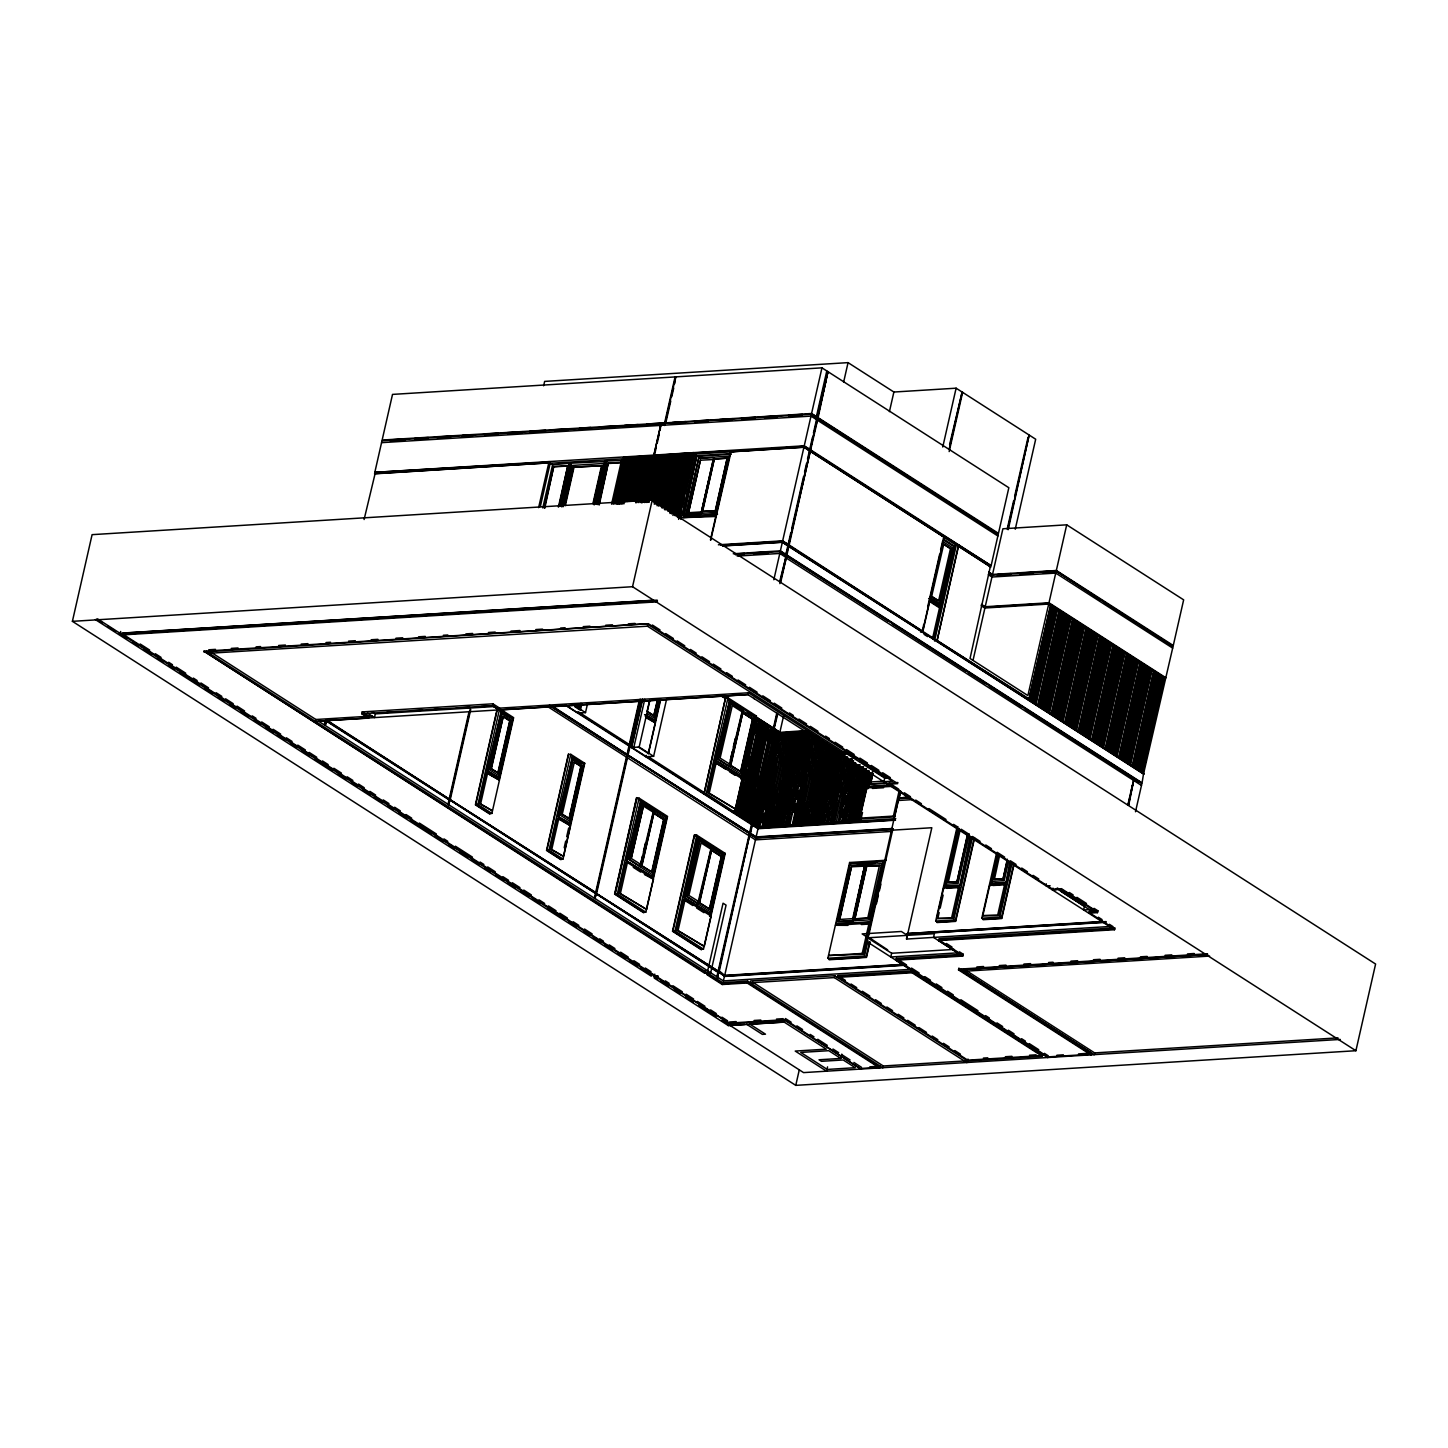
<?xml version="1.0" encoding="UTF-8"?>
<svg xmlns="http://www.w3.org/2000/svg" width="1448" height="1448" viewBox="0 0 1448 1448"><rect width="100%" height="100%" fill="white"/><g stroke="black" fill="none" stroke-linecap="round" stroke-linejoin="round"><path stroke-width="1.5" d="M903.299 965.056L724.543 976.115L783.748 715.221M788.346 546.186L782.336 542.113L722.769 545.806M779.875 732.398L773.865 728.326L779.875 732.398L804.382 730.679M803.93 447.088L809.939 451.143L803.93 447.088L730.788 451.794M1164.029 678.515L1165.133 678.786L1048.66 604.069L984.875 608.015M1048.66 604.069L1050.578 605.517L1028.985 699.402L1050.578 605.517M72.4 621.337L92.093 534.656L652.234 500.031L1375.6 964.042L1355.907 1050.723L795.766 1085.367L72.4 621.337L632.541 586.712L1355.907 1050.723M120.673 631.491L120.238 633.337L657.211 600.142M206.123 651.292L704.579 971.029L704.162 972.893L203.951 651.184L648.342 623.708L897.688 783.639L888.963 784.183L889.217 783.078L897.941 782.535M647.473 626.188L647.889 624.323L846.609 751.784L846.175 753.648L647.473 626.188L209.308 653.265L209.743 651.419L315.899 719.511L315.465 721.375L368.516 718.099L368.95 716.235L362.199 711.909L361.765 713.755L368.516 718.099M364.1 519.524L375.104 473.605L549.082 462.835L549.082 461.568L538.62 507.633M549.245 462.093L374.815 472.356L381.982 440.789L665.03 423.631M325.348 720.471C323.121 725.864 326.144 726.625 326.452 720.742L449.658 799.785L448.518 804.581L450.147 800.092L596.015 893.669L594.875 898.466L596.504 893.977L717.882 972.278C718.226 989.129 715.33 961.744 724.398 976.459L906.611 965.183M325.963 720.434L325.438 725.195M371.937 711.71L375.303 713.882L374.471 717.593L367.72 713.267M325.818 720.778L449.043 799.821L448.029 804.274L449.133 804.545M326.614 720L449.206 799.079L469.116 711.421M449.695 799.386L596.196 892.927L449.695 799.386L470.238 709.194M543.652 385.783L544.647 381.403L848.057 362.634L893.887 392.028L956.114 388.191L962.142 392.046L949.182 449.079M450.31 799.35L470.727 709.502M492.899 703.819L499.651 708.144L748.453 692.778L748.019 694.624L499.216 710.009L492.465 705.683L492.899 703.819L362.199 711.909M540.357 506.456L550.186 463.269L621.88 458.835L611.581 504.194M497.316 708.307L475.396 804.817L489.858 814.102M542.783 507.958L552.593 464.808L550.186 463.269M491.886 813.432L477.912 804.455L499.651 708.706L513.642 717.665L491.886 813.432L489.696 813.559L475.722 804.599L497.479 708.832M544.321 507.995L553.733 466.564L567.797 465.695L559.326 505.225M544.756 508.284L553.733 466.564M499.216 710.009L499.651 708.144M479.523 803.387L492.302 810.717L479.523 803.387L486.492 772.761L499.252 780.092L486.492 772.761M499.415 778.264L486.908 770.897L501.37 711.276L487.849 770.843L499.415 778.264L512.936 718.697L500.972 711.077M480.736 803.296L487.704 772.671M491.107 768.671L503.216 716.525L509.968 720.851L498.112 772.979L491.107 768.671L498.112 772.979M491.379 768.653L503.216 716.525M497.841 772.997L509.696 720.851L502.945 716.543M558.385 507.126L567.797 465.695M559.236 506.42L569.046 463.288L605.554 461.532L598.169 494.058M561.933 498.257L563.887 489.623M564.865 485.315L566.82 476.682M498.474 778.318L499.469 773.902M501.985 762.879L506.492 743.023M507.488 738.607L509.497 729.774M560.792 506.329L570.602 463.179M561.516 506.8L571.327 463.65M562.982 506.836L572.394 465.423L603.581 463.487L594.169 504.918M564.865 505.316L573.535 467.179L602.042 465.731L573.535 467.179M565.317 505.605L573.969 467.469M592.938 503.578L601.608 465.441M593.372 503.868L601.572 467.849M595.038 504.212L604.83 461.079L622.133 460.518M596.196 502.728L597.173 498.402M596.594 504.121L606.386 460.971M597.318 504.574L607.11 461.441M598.839 504.628L608.25 463.197L622.314 462.328M599.273 504.899L608.25 463.197M613.065 504.121L623.78 456.953L623.436 458.437L625.337 458.473L667.184 455.541L656.722 503.995M614.151 504.067L624.522 458.364M615.4 502.239L625.337 458.473M615.708 503.958L626.894 458.364M616.631 503.904L627.02 458.22M617.391 504.266L627.817 458.31M618.187 503.814L628.903 457.912L618.948 504.176M619.871 504.121L630.314 458.165M620.685 503.651L631.871 458.057M621.427 504.013L631.998 457.912M622.369 503.958L632.812 458.002M623.165 503.506L634.369 457.912M623.925 503.868L634.477 457.749M625.355 501.623L635.292 457.858M568.449 753.937L546.529 850.447L560.991 859.732M546.855 850.229L568.611 754.462L570.784 754.336L584.757 763.295L563 859.044L560.829 859.189L546.855 850.229L549.027 850.085L563 859.044M587.508 703.837L585.499 712.615L577.734 713.104L578.06 711.62L631.708 746.028M626.151 501.171L636.36 457.441L626.912 501.515M581.155 703.475L579.634 707.656L580.576 703.511M581.915 703.728L580.413 710.28L574.711 706.624M627.835 501.461L637.79 457.695M549.027 850.085L570.784 754.336M628.649 501.008L639.346 457.604M629.391 501.37L639.473 457.441M550.656 848.999L557.625 818.373L558.837 818.301L570.385 825.722L563.435 856.347L550.656 848.999L563.435 856.347M558.041 816.527L572.503 756.906L584.069 764.327L570.548 823.876L558.041 816.527L570.548 823.876M630.332 501.316L640.269 457.55M551.869 848.926L558.837 818.301M558.982 816.473L572.503 756.906M631.129 500.863L641.826 457.441M631.889 501.207L641.953 457.297M632.812 501.153L642.767 457.387M562.24 814.301L574.349 762.155L581.082 766.463L569.245 818.609L562.24 814.301L569.245 818.609M633.627 500.7L643.835 456.989L634.369 501.062M635.31 501.008L645.247 457.242M635.618 502.728L646.804 457.134M636.559 502.673L646.93 456.989M637.79 500.845L647.745 457.079M638.115 502.583L649.301 456.989M639.039 502.51L649.428 456.826M640.288 500.7L650.224 456.935M568.974 818.627L580.811 766.481M640.595 502.42L651.31 456.518L641.337 502.782M641.536 502.366L651.908 456.681M642.279 502.728L652.722 456.772M564.213 847.677L565.697 841.107M566.693 836.727L568.684 827.985M569.607 823.948L574.621 801.884M580.123 777.612L584.069 764.327M653.555 456.554L660.559 425.748M643.093 502.275L660.704 425.386L660.179 430.11M731.113 451.595L804.092 446.346L810.283 449.658L804.255 445.803L653.953 455.088L653.464 456.591M644.324 500.447L656.179 447.704M657.175 443.305L659.184 434.509M644.016 502.203L653.79 456.373L694.117 454.219L685.157 493.605M644.776 502.583L655.202 456.627M645.573 502.112L656.288 456.211L646.333 502.474M646.514 502.058L656.885 456.373M664.541 423.323L664.741 425.151M664.704 422.581L675.076 376.933L392.517 394.399L382.145 440.047L665.193 422.888L675.709 376.878L821.957 367.846L827.985 371.702L817.613 417.368L811.459 413.857M647.256 502.42L657.7 456.464M664.596 425.495L665.157 423.287L811.423 414.237L817.45 418.11L810.283 449.658M670.75 401.114L665.809 422.852L811.586 413.495L817.613 417.368M671.745 396.77L673.718 388.064M674.714 383.72L675.709 376.878M648.071 501.967L658.768 456.066L648.813 502.329M648.994 501.895L659.383 456.211M650.243 500.085L660.197 456.319M651.057 499.632L661.265 455.903L651.98 499.578M651.799 499.976L661.754 456.211M632.541 586.712L652.234 500.031M652.74 499.922L662.677 456.156M653.048 501.66L664.234 456.066M653.79 502.022L664.361 455.903M654.225 504.157L665.175 456.011M655.039 503.669L666.732 455.903M655.781 504.049L666.858 455.758M657.03 505.696L668.723 455.45L657.971 505.642M658.713 506.022L670.153 455.704L694.117 454.219M659.528 505.551L671.709 455.595M660.27 505.931L671.836 455.45M661.193 505.877L672.632 455.541M661.519 507.56L674.189 455.45M662.261 507.958L674.316 455.287M663.202 507.904L675.13 455.396M664.017 507.415L676.198 454.98L664.451 509.533M665.193 509.949L677.61 455.233M666.008 509.424L679.166 455.143M666.75 509.841L679.293 454.98M667.673 509.786L680.108 455.088M667.999 511.452L681.664 454.98M668.94 511.397L681.791 454.835M669.664 511.832L682.587 454.925M669.99 513.479L683.673 454.527L670.931 513.425M671.655 513.859L685.085 454.781M672.487 513.316L686.642 454.672M648.342 623.708L203.788 651.926M672.922 515.434L686.768 454.527M674.153 513.714L687.583 454.618M674.478 515.343L689.121 454.527M675.202 515.796L689.248 454.364M676.144 515.741L690.062 454.455M676.976 515.18L691.13 454.057L677.411 517.298M677.7 515.651L691.619 454.364M678.135 517.769L692.56 454.31M678.623 519.38L693.773 452.627L654.098 455.613M679.184 518.275L694.008 452.989L730.715 450.726L732.398 451.794M679.691 517.678L681.175 511.108M682.171 506.728L684.162 497.985M595.399 893.706L594.386 898.158L595.49 898.43M595.562 892.964L626.857 755.241L549.19 705.411M551.869 705.846L627.02 754.499L639.183 700.977M680.868 519.361L695.71 454.075L694.008 452.989M596.051 893.271L718.679 971.499L596.051 893.271L627.473 755.204L549.806 705.375M627.509 754.806L750.136 833.034L627.509 754.806L640.161 699.113M749.521 833.071L751.458 824.546L629.446 746.281L629.789 744.797M596.666 893.235L627.961 755.512L749.974 833.776L718.534 971.843L724.561 975.717L902.285 964.73M628.124 754.77L640.469 700.434M699.619 515.271L683.221 515.778L696.832 455.83L730.426 453.749M666.587 699.275L653.627 756.309L639.165 747.023L631.382 747.512L642.333 699.257M683.945 516.23L696.832 455.83M642.586 699.42L631.708 747.295L633.88 747.15L644.758 699.275M685.918 514.293L698.696 458.057L729.177 456.174L716.398 512.393L685.918 514.293L700.977 513.769L701.411 511.922L688.506 512.719L700.434 460.192L713.556 459.541M686.515 514.674L698.696 458.057M657.555 700.47L653.826 715.692L647.093 711.366L649.555 700.506M639.165 747.023L649.826 700.488M653.826 715.692L657.283 700.488M701.9 509.732L713.339 459.396M614.839 894.267L636.758 797.739M659.003 698.986L654.605 718.317L647.292 713.629M702.117 509.859L708.579 481.424M615.165 894.049L636.921 798.282L639.093 798.156L667.546 816.401L645.79 912.149L643.6 912.294L615.165 894.049L617.337 893.905L645.79 912.149M653.627 756.309L645.844 756.797L646.188 755.313M655.455 716.597L658.967 701.158M702.352 511.434L714.298 458.926L727.204 458.129L715.475 510.782L702.352 511.434L715.475 510.782M702.57 511.578L714.298 458.926M644.541 714.642L655.401 720.941L660.415 698.895M645.337 716.434L655.238 722.787L648.288 753.413L638.369 747.059M648.36 753.937L660.722 699.529M617.337 893.905L639.093 798.156M618.966 892.819L625.844 862.574L627.418 862.483L653.446 879.171L646.586 909.416L618.966 892.819L646.586 909.416M626.26 860.727L640.812 800.726L666.858 817.414L653.229 877.361L626.26 860.727L653.229 877.361M627.201 860.673L640.812 800.726M620.559 892.728L627.418 862.483M641.609 803.35L665.229 818.5L652.451 874.737L628.83 859.587L641.609 803.35L653.591 810.5L640.034 866.773L642.496 855.949M640.812 866.719L629.609 859.533L642.387 803.296M631.238 858.447L643.437 805.921L631.238 858.447L641.5 864.854L653.428 812.328L643.165 805.939M715.276 510.637L727.204 458.129M710.443 539.941L730.715 450.726M710.697 540.249L731.276 450.853M643.473 851.641L645.446 842.989M641.663 865.687L653.863 813.161L663.872 819.568L651.944 872.094L641.663 865.687L651.944 872.094M641.935 865.669L653.863 813.161M651.654 872.112L663.6 819.586L653.591 813.179M652.288 877.416L654.243 868.854M655.22 864.583L657.157 856.021M659.582 845.306L661.537 836.745M662.514 832.455L664.451 823.894M651.672 974.305L651.256 976.151L95.369 619.581M654.786 974.106L654.369 975.97L97.686 618.948M657.374 977.907L657.808 976.043M672.849 931.046L694.606 835.279L696.778 835.152L725.213 853.397L703.457 949.146L701.284 949.291L672.849 931.046L675.021 930.901L703.457 949.146M675.021 930.901L696.778 835.152M738.118 799.332L735.276 812.563L706.226 793.558L727.982 697.809L725.81 697.936M676.65 929.815L683.51 899.57L685.103 899.48L711.131 916.168L704.253 946.413L676.65 929.815L704.253 946.413M710.914 914.358L683.945 897.724L697.556 837.777L698.497 837.722L684.886 897.669L710.914 914.358L724.525 854.411L694.606 835.279M707.855 792.472L735.457 809.07L707.855 792.472L714.733 762.227L742.335 778.825L740.761 778.934M742.118 777.015L715.149 760.381L729.702 700.38L716.09 760.309L742.118 777.015L755.729 717.068L747.349 712.362M678.225 929.725L685.103 899.48M709.429 792.382L716.308 762.137M699.275 840.347L722.896 855.496L710.117 911.733L686.497 896.584L699.275 840.347L711.258 847.496L697.719 903.769M730.48 703.004L754.1 718.154L741.322 774.39L717.701 759.223L730.48 703.004L742.462 710.135L728.923 766.426M698.479 903.715L687.275 896.529L700.054 840.311M729.683 766.372L718.48 759.186L731.258 702.95M699.185 901.851L688.904 895.443L701.104 842.917L711.113 849.324L698.913 901.869M730.389 764.508L720.109 758.1L732.308 705.574L742.317 711.982L730.118 764.508M730.389 759.929L732.362 751.277M733.34 746.951L735.294 738.299M699.33 902.683L711.547 850.157L721.538 856.564L709.611 909.091L699.33 902.683L709.611 909.091M730.534 765.34L742.752 712.796L752.743 719.222L740.815 771.73L730.534 765.34L740.815 771.73M699.619 902.665L711.547 850.157M730.824 765.322L742.752 712.796M773.829 579.743L811.423 414.237M811.586 413.495L821.957 367.846M815.821 419.196L826.79 370.941M779.73 581.462L785.83 557.317L779.802 553.444L737.177 556.086M810.428 451.45L944.005 537.154L810.192 451.106L789.178 545.009L785.793 554.747L790.735 533.027M791.712 528.683L803.568 476.519M804.563 472.175L806.536 463.469M807.513 459.125L812.455 437.387M813.45 433.043L816.835 418.146L811.278 414.599M816.998 417.404L823.912 386.96M824.908 382.616L827.985 371.702M780.201 581.77L786.735 555.761L1141.893 783.603L1135.504 811.749M966.63 670.768L786.282 555.073L789.739 539.851M790.717 535.507L792.689 526.819M793.685 522.457L795.658 513.769M796.635 509.424L798.626 500.736M799.604 496.374L811.459 444.228M812.437 439.866L814.428 431.178M815.405 426.834L817.939 418.418L998.287 534.113L991.12 565.661L944.512 536.194L942.322 536.339M817.306 418.454L997.183 533.841L817.486 417.712L825.885 380.752M826.862 376.408L827.369 371.756M779.857 583.616L786.246 555.453L780.219 551.597L735.349 554.367M720.724 545.19L782.517 541.371L788.689 544.701L817.939 418.418M780.834 581.734L786.735 555.761M788.617 546.131L1143.54 773.811L1142.074 782.861L786.898 555.018L788.834 546.493L782.336 542.113M828.473 372.009L1008.84 487.723L998.468 533.371L818.102 417.676L827.858 372.064M709.339 909.109L721.267 856.582L711.276 850.175M740.543 771.748L752.471 719.24L742.48 712.814M732.652 812.473L732.978 810.989L752.019 823.405L751.458 824.546M709.972 914.412L710.95 910.14M713.375 899.425L723.584 854.483L697.556 837.777M741.177 777.069L742.643 770.644M745.068 759.947L747.005 751.385M734.661 811.803L756.417 716.036L727.982 697.809M755.204 718.063L756.218 717.629L734.842 811.731L732.489 811.93L646.242 756.399M739.114 794.97L741.086 786.282M742.082 781.92L744.055 773.214M752.453 736.236L755.91 721.014M756.218 717.629L757.431 718.407L735.874 812.853L737.086 813.613M736.779 812.98L757.431 718.407M737.575 811.441L744 783.169M744.996 778.807L746.969 770.101M747.964 765.757L749.937 757.051M755.367 733.122L759.349 719.638L737.81 814.084L739.005 814.862M738.697 814.21L760.073 720.109L758.336 720.072M740.489 808.328L742.48 799.622M743.457 795.278L745.43 786.572M756.815 736.543L761.286 720.887L739.729 815.314L741.829 816.22L763.205 722.118L760.272 721.303M740.634 815.441L762.01 721.339M745.394 796.509L741.829 816.22M746.372 792.165L748.363 783.459M749.34 779.115L751.331 770.408M758.245 739.946L761.702 724.724M762.426 725.195L741.666 816.563L743.765 817.45L765.141 723.348L762.191 722.552L763.205 722.118M742.553 816.69L763.929 722.588M748.308 793.395L743.765 817.45M749.304 789.051L751.277 780.345M752.254 776.001L754.245 767.295M761.159 736.833L765.141 723.348M744.091 815.622L765.865 723.819L767.078 724.597L745.521 819.025L746.842 819.984L749.702 806.753M751.222 790.282L744.906 818.735L765.865 723.819M843.605 382.254L848.057 362.634M752.218 785.938L754.191 777.232M755.186 772.888L757.159 764.182M762.589 740.254L767.078 724.597M746.408 819.152L767.802 725.05L755.603 717.665M750.679 802.409L752.652 793.703M753.648 789.341L755.621 780.653M765.503 737.141L767.494 728.434M767.802 725.05L768.997 725.828L747.458 820.274L748.652 821.034M748.345 820.401L768.997 725.828M749.159 818.862L752.616 803.64M753.594 799.296L755.585 790.59M756.562 786.228L758.535 777.54M766.951 740.543L770.933 727.059L749.376 821.505L750.697 822.464L758.499 787.477M750.281 821.631L771.657 727.529L768.381 725.864M759.476 783.115L761.467 774.427M762.444 770.064L764.435 761.358M768.381 743.964L771.838 728.742M771.657 727.529L772.852 728.308L751.313 822.736L752.508 823.514M717.882 972.278L716.869 976.73L717.991 977.002M718.063 971.536L749.34 833.813M752.2 822.862L776.761 713.176M893.253 828.763L756.019 837.252L749.992 833.378L753.992 816.998M754.987 812.636L756.96 803.93M757.956 799.586L759.929 790.88M771.295 740.851L773.268 732.145M773.757 729.104L777.232 713.484M903.48 964.314L724.706 975.373L719.167 971.807L749.829 834.12L755.856 837.994L893.09 829.505M892.475 828.473L756.164 836.908L750.625 833.342L752.508 823.713M804.111 731.62L779.694 733.213L773.92 729.43L777.739 714.009M774.789 729.539L753.231 823.984L755.331 824.889L776.725 730.788L772.562 729.195M754.136 824.111L775.513 730.009M759.874 800.816L755.331 824.889M760.87 796.472L762.843 787.766M763.838 783.422L765.811 774.716M772.725 744.254L776.725 730.788M755.657 823.043L777.431 731.24L778.644 732.018L756.49 826.174L762.806 797.703M757.268 826.12L756.055 825.342L777.431 731.24M763.784 793.359L765.757 784.653M766.752 780.309L768.725 771.603M775.657 741.141L777.63 732.453M757.992 826.591L779.368 732.489L778.354 732.905L757.105 826.464L759.567 827.333L781.395 732.742L784.526 733.376M722.262 984.513L722.679 982.649L707.583 972.965L707.167 974.83L722.262 984.513L747.168 982.975L879.751 1068.027L880.185 1066.162M868.022 935.987L866.7 941.526L910.104 969.364L723.385 980.911L724.398 976.459M759.06 827.007L780.454 732.815L779.368 732.489M761.775 822.717L763.766 814.029M764.743 809.667L776.617 757.467M777.594 753.105L779.567 744.399M780.562 740.055L781.395 732.742M776.635 768.182L762.987 827.116L764.834 826.826L786.373 732.435L787.024 733.213L783.875 732.597L762.046 827.17L782.952 732.652M779.096 757.304L781.069 748.598M782.065 744.254L784.038 735.548M764.037 826.699L785.431 732.507M775.169 785.431L765.467 826.971L767.331 826.663L788.87 732.29L792.002 732.905L791.35 732.127L769.811 826.518L768.255 826.609M780.599 761.503L782.572 752.797M783.567 748.453L785.54 739.747M766.535 826.555L787.929 732.344L786.373 732.435M768.761 824.437L776.671 789.631M782.101 765.702L784.074 756.996M785.069 752.652L787.042 743.946M788.038 739.602L788.87 732.29M769.015 826.392L790.427 732.199M775.205 806.88L769.956 826.337L774.789 826.211M776.182 802.536L778.173 793.83M779.151 789.468L781.124 780.78M782.119 776.418L791.513 735.095M771.513 826.247L792.907 732.036L791.35 732.127M772.942 826.5L792.907 732.036M772.436 826.174L793.848 731.982L795.404 731.892L775.295 824.039M774.716 819.785L776.707 811.079M777.685 806.717L779.658 798.029M780.653 793.667L793.993 734.932M657.519 601.083L122.827 634.152L729.195 1023.121L785.196 1019.645L861.089 1069.185L784.762 1020.279L784.327 1022.125L728.326 1025.6L728.742 1023.736L785.033 1020.388L785.45 1018.541L791.151 1022.197M729.195 1023.121L654.695 976.242L654.261 978.088L728.326 1025.6M773.992 826.084L795.404 731.892M775.73 826.156L796.328 731.819L799.477 732.453L798.825 731.674L777.92 826.193L779.694 819.478M776.219 823.984L778.21 815.278M779.187 810.916L781.16 802.228M782.155 797.866L792.527 752.182M798.047 734.679L776.979 826.247L797.884 731.729M780.689 815.115L782.662 806.409M783.658 802.065L794.029 756.381M796.509 745.503L798.481 736.797M780.707 825.849L801.305 731.511L803.513 732.199L782.264 825.74L779.476 826.102L800.382 731.584L798.825 731.674M779.784 825.903L800.382 731.584M782.192 819.315L792.563 773.63M798.011 749.702L801.468 734.48M781.467 825.631L802.862 731.421M791.115 790.88L782.897 825.885L803.803 731.367L805.36 731.276L784.762 825.595M747.168 982.975L747.584 981.111L722.679 982.649M792.092 786.536L794.065 777.829M795.061 773.485L797.034 764.779M798.029 760.417L804.455 732.145L803.513 732.199M785.685 825.541L806.283 731.204L807.839 731.113L786.952 825.631L789.739 825.288L810.771 733.086M786.174 823.369L789.649 808.129M790.626 803.785L792.599 795.079M793.595 790.735L795.567 782.029M796.563 777.666L798.536 768.979M799.531 764.616L806.283 731.204M808.78 731.059L787.241 825.432L789.667 818.862M792.128 807.984L794.101 799.278M795.097 794.934L797.07 786.228M798.065 781.866L800.038 773.178M801.034 768.816L808.943 734.009M788.925 825.161L809.83 733.159M793.631 812.183L795.604 803.477M796.599 799.115L798.572 790.427M799.567 786.065L809.939 740.381M792.219 825.125L811.821 735.186M792.852 825.269L812.762 735.131M795.133 816.364L797.106 807.676M798.101 803.314L800.074 794.608M801.07 790.264L808.473 757.63M809.468 753.286L811.441 744.58M817.251 737.014L797.196 824.817L794.409 825.179L813.812 737.231M814.971 735.783L794.717 824.98L795.64 824.926M889.416 411.648L893.887 392.028M796.147 822.736L807.007 774.879M808.002 770.535L809.975 761.829M810.971 757.485L812.943 748.779M813.939 744.435L815.912 735.729M796.4 824.708L816.31 737.068M807.025 785.612L797.83 824.962L799.694 824.672L819.242 739.041M809.504 774.734L811.477 766.028M812.473 761.684L814.446 752.978M815.441 748.616L817.414 739.928M798.898 824.546L818.808 736.923M805.577 802.862L799.821 824.491L802.174 824.509M811.007 778.934L812.98 770.227M813.975 765.865L815.948 757.177M816.944 752.815L819.894 739.765M801.378 824.401L820.292 741.141M807.061 807.061L802.807 824.654L821.45 739.675M809.541 796.183L811.514 787.477M812.509 783.133L814.482 774.427M815.477 770.064L817.45 761.376M818.446 757.014L821.903 741.792M823.224 743.132L804.364 824.564L822.79 740.996M808.563 811.26L805.305 824.509L807.151 824.202L825.704 742.969M809.559 806.898L823.405 745.991M806.355 824.093L824.781 743.023M810.066 815.441L807.803 824.346L809.649 824.057L826.953 747.91M811.061 811.097L824.401 752.363M808.853 823.93L827.261 742.878M811.568 819.64L810.283 824.202L827.695 745.014M812.563 815.296L824.419 763.078M829.939 745.575L811.839 824.093L828.763 747.096M813.07 823.84L829.686 747.041M814.066 819.496L824.437 773.811M826.917 762.933L828.889 754.227M831.442 749.774L814.337 823.948L831.243 746.951M822.971 791.061L815.26 823.894L832.184 746.896M828.419 767.132L830.392 758.426M833.921 749.63L816.817 823.785L833.234 748.978M817.758 823.731L834.175 748.924M818.048 823.532L821.505 808.31M822.5 803.948L824.473 795.26M825.469 790.898L827.442 782.192M828.437 777.847L834.863 749.575M835.912 751.639L819.315 823.641L835.731 748.833M820.238 823.586L836.166 750.969M821.034 821.197L823.007 812.509M824.003 808.147L825.975 799.459M826.971 795.097L828.944 786.391M829.939 782.047L836.365 753.756M838.664 750.806L821.794 823.478L837.722 750.86M824.509 816.708L822.736 823.423L824.582 823.134L840.654 752.851M825.505 812.346L827.478 803.64M828.473 799.296L839.333 751.44M823.785 823.007L839.713 752.906M840.582 753.992L840.998 752.146L748.453 692.778M827.007 816.545L828.98 807.839M829.976 803.495L840.347 757.811M829.559 822.826L826.283 822.862L842.211 752.743M843.134 752.689L827.08 822.971L830.482 812.038M831.478 807.694L838.881 775.06M839.876 770.716L841.849 762.01M828.763 822.699L844.202 754.788M830.5 822.772L845.125 754.734M830.989 820.582L840.383 779.259M841.379 774.897L843.351 766.209M847.116 756.761L831.749 822.862L846.193 756.815M837.433 803.025L832.184 822.482L837.034 822.355M839.912 792.146L841.885 783.459M842.881 779.096L844.854 770.408M845.831 766.046L847.822 757.34M833.74 822.392L848.184 758.861M849.107 758.806L834.537 822.518L835.478 822.464M841.415 796.346L843.388 787.658M844.383 783.296L846.356 774.59M847.333 770.245L849.324 761.539M836.238 822.247L850.664 758.698M837.976 822.301L851.605 758.643M839.949 813.595L841.922 804.907M842.917 800.545L844.89 791.839M845.885 787.495L847.858 778.789M848.836 774.445L852.293 759.223M853.596 760.689L839.225 822.41L852.655 760.743M841.451 817.794L843.424 809.088M844.419 804.744L846.392 796.038M847.37 791.694L853.795 763.404M857.578 764.761L844.51 821.903L841.722 822.247L854.646 762.788M855.587 762.716L842.012 822.048L854.809 769.775M843.695 821.776L856.637 764.816M854.827 780.508L844.636 821.722L846.99 821.74M855.822 776.164L857.795 767.458M846.193 821.631L859.135 764.671M847.931 821.686L860.058 764.598M848.419 819.514L854.845 791.223M857.325 780.345L859.298 771.657M863.841 769.232L851.967 821.432L849.18 821.794L861.126 766.698M853.379 808.473L850.121 821.74L861.832 767.205M849.614 821.414L862.067 766.644M858.827 784.544L860.8 775.856M851.171 821.324L863.605 766.553M854.881 812.672L852.601 821.577L864.058 768.671M855.877 808.328L857.85 799.622M858.845 795.278L864.764 769.159M866.32 769.069L854.157 821.487L865.614 768.58M856.383 816.871L855.098 821.432L866.538 768.526M857.379 812.527L859.352 803.821M860.329 799.477L866.755 771.187M795.766 1085.367L799.206 1070.181M895.298 819.84L860.745 821.975L856.148 820.998L867.605 770.626M857.886 821.07L868.311 771.096M857.089 820.944L868.529 770.553M858.881 816.726L869.253 771.042M942.757 447.034L956.114 388.191M858.646 820.853L869.596 772.653M869.723 941.834L866.248 957.056L829.541 959.336L827.858 958.25L849.614 862.501L886.321 860.221M869.94 773.015L859.062 820.907L895.769 818.627M867.352 786.174L859.135 821.179M868.329 781.811L870.32 773.123M836.401 923.734L850.03 863.786L883.624 861.705L870.719 922.123L836.401 923.734L870.719 922.123M890.737 785.468L868.329 786.843L870.519 773.54M860.347 822.392L860.691 820.907L758.281 827.423L752.381 823.532M857.361 865.162L881.633 863.66L868.872 919.896L838.392 921.779L850.03 863.786M900.529 790.952L894.629 816.871L861.035 818.953L862.519 812.473M868.329 786.843L871.443 773.232M839.858 915.299L841.831 906.647M842.808 902.321L850.664 867.714M870.085 782.264L872.529 771.458M839.55 919.299L851.478 866.791L864.601 866.121L852.673 918.647L839.768 919.444L851.478 866.791M872.945 773.341L870.972 782.101L872.746 773.196M949.598 444.59L962.142 392.046M949.164 451.577L962.63 392.354L961.526 392.082M834.301 977.581L834.718 975.717L750.697 980.911L750.281 982.776L834.301 977.581L966.884 1062.633L967.318 1060.787L883.298 1065.981L752.58 982.124M837.831 975.536L837.415 977.382L912.095 972.766L1042.27 1056.28L1042.705 1054.415L912.511 970.92L837.831 975.536L845.379 980.368M865.017 864.275L852.854 920.892L865.017 864.275L851.153 865.542M884.058 783.531L884.547 778.01L844.908 752.58M879.443 865.488L867.732 918.141L854.827 918.937L866.538 866.284L879.66 865.614L866.538 866.284M854.827 918.937L866.755 866.411M923.697 624.45L922.412 632.179L944.349 535.669L943.788 536.792M927.661 606.947L929.164 600.377L940.711 607.798L933.761 638.423L932.548 638.496L939.517 607.87L929.598 601.517M943.119 538.964L954.666 546.385L941.146 605.952L929.58 598.531L939.607 554.403M940.603 549.987L942.612 541.172M944.512 536.194L922.756 631.962L920.566 632.088M931.625 596.431L943.734 544.285L950.485 548.611L938.63 600.739L931.625 596.431L938.358 600.757M826.573 1071.176L827.55 1066.868M941.146 605.952L940.205 606.006L953.743 546.439L943.825 540.086M869.072 923.191L870.302 923.969L863.424 954.214L862.212 953.436L869.072 923.191L835.478 925.272L847.913 925.363M894.629 816.871L893.416 816.093L899.299 790.156M866.773 936.06L867.859 936.729M869.995 921.652L883.624 861.705M934.539 641.048L956.295 545.299L944.078 537.461M868.384 934.141L898.122 800.509L912.24 799.622M898.756 800.472L899.172 798.608L910.412 797.92M900.801 791.459L899.335 797.866L910.575 797.178M840.817 1058.434L828.763 1050.687L800.744 1052.425L827.279 1069.438L855.279 1067.701L843.225 1059.972L821.45 1061.312L819.025 1059.773L840.817 1058.434L841.795 1054.108M866.7 941.526L868.329 937.037L887.66 949.87M868.673 935.571L892.62 830.156L931.824 827.731L906.539 939.064L1109.421 926.521M866.248 957.056L864.565 955.988L868.022 940.748M876.438 903.751L878.411 895.045M879.407 890.701L880.891 884.167M958.486 545.172L936.892 641.464L958.811 544.937L956.295 545.299M869.976 942.069L866.483 957.418L829.143 959.734M957.635 952.856L933.526 937.399L934.376 933.689L867.551 937.815L891.66 953.273L890.81 956.983L957.635 952.856L957.219 954.721M895.914 960.205L896.33 958.341L963.173 954.214L962.739 956.078L895.914 960.205L1047.791 1057.637L1048.225 1055.773L1044.424 1053.348M973.002 660.433L992.369 575.182L1056.153 571.236L1027.899 695.583L970.033 658.478L990.486 565.896M1102.761 921.471L907.226 933.562L906.539 939.064M883.298 1065.981L882.864 1067.828L747.584 981.111M1007.193 529.135L1013.654 500.7M1014.632 496.338L1028.062 437.278M1007.663 529.443L1029.184 435.052L962.63 392.354M1008.224 529.678L1029.039 435.396M912.095 972.766L912.511 970.92M1015.247 529.226L1035.682 439.233L1029.655 435.359M974.214 838.32L955.427 921.019L937.381 922.141L935.698 921.055L956.965 827.478M936.747 918.503L943.698 887.877L958.612 886.954L959.553 887.552L952.603 918.177L936.747 918.503L952.603 918.177M971.011 837.161L959.97 885.705L945.055 886.629L957.87 826.591M938.177 916.91L939.173 912.548M940.168 908.168L943.137 895.045M945.055 886.629L946.051 882.212M947.064 877.796L949.074 868.981M950.069 864.565L952.078 855.732M953.074 851.334L958.087 829.27M958.992 828.365L946.304 884.203L958.124 883.479L969.345 834.066M967.843 833.921L956.983 881.723L948.277 882.248L960.133 830.12M938.63 940.603L939.046 938.738L1114.96 927.878L1114.526 929.725L938.63 940.603L962.739 956.078M956.983 881.723L967.626 833.795M951.662 917.58L958.612 886.954M959.97 885.705L970.287 836.709M955.427 921.019L953.725 919.951L972.513 837.252M974.595 838.03L955.662 921.381L936.983 922.539M960.82 969.273L1091.52 1053.094L1091.104 1054.959L958.522 969.907L958.938 968.042M966.341 970.613L1094.634 1052.913L1094.199 1054.759L964.042 971.264L964.459 969.4L1207.777 954.359M1099.756 599.635L1056.189 570.838L1042.65 571.67M1056.334 570.494L1066.705 524.828L1002.903 528.773L992.532 574.44L1056.334 570.494L1173.278 645.5L1183.65 599.852L1066.705 524.828M1030.542 699.837L1051.592 605.97L1030.18 700.18L1031.266 700.289L1052.316 606.441L1031.266 700.289M1013.89 863.768L1001.527 918.177L983.482 919.281L981.798 918.213L996.64 852.926M982.848 915.661L989.799 885.036L1004.731 884.113L1005.654 884.71L998.704 915.335L982.848 915.661L998.704 915.335M1010.595 862.99L1006.089 882.846L991.156 883.769L996.948 854.628M991.156 883.769L997.165 857.307M998.269 855.587L992.405 881.361L1004.224 880.619L1008.623 861.289M1033.184 701.538L1054.235 607.671L1033.184 701.538L1032.116 701.411L1053.51 607.219L1054.434 607.979M1007.03 861.488L1003.084 878.864L994.396 879.407L999.609 855.37M1034.397 702.298L1055.447 608.45L1034.053 702.642L1035.121 702.769L1056.171 608.92L1035.121 702.769M1036.315 703.547L1057.583 609.988M1038.252 704.778L1059.303 610.929L1037.908 705.122L1038.976 705.248L1060.026 611.382L1038.976 705.248M1040.189 706.009L1061.239 612.16L1039.827 706.353L1040.913 706.479L1061.963 612.631L1040.913 706.479M1003.084 878.864L1007.319 859.171M1042.108 707.258L1063.158 613.391L1041.764 707.601L1042.832 707.71L1063.882 613.861L1042.832 707.71M1044.044 708.488L1065.095 614.64L1043.682 708.832L1044.768 708.959L1065.819 615.092L1044.768 708.959M997.763 914.738L1004.731 884.113M1006.089 882.846L1009.871 862.537M1046.687 710.19L1067.737 616.341L1046.687 710.19L1045.619 710.081L1067.013 615.871L1067.936 616.649M1001.527 918.177L999.844 917.091L1012.188 862.682M1042.27 1056.28L967.59 1060.895L968.006 1059.031M1047.9 710.968L1068.95 617.12L1047.556 711.312L1048.624 711.439L1069.674 617.572L1048.624 711.439M1014.215 863.696L1001.763 918.539L983.083 919.697M1049.818 712.199L1071.086 618.658M1051.755 713.448L1072.805 619.581L1051.411 713.792L1052.479 713.9L1073.529 620.052L1052.479 713.9M1053.691 714.679L1074.742 620.83L1053.33 715.022L1054.415 715.149L1075.466 621.283L1054.415 715.149M1055.61 715.909L1076.66 622.061L1055.266 716.253L1056.334 716.38L1077.384 622.531L1056.334 716.38M1057.547 717.158L1078.597 623.292L1057.185 717.502L1058.271 717.611L1079.321 623.762L1058.271 717.611M1060.189 718.86L1081.24 624.993L1060.189 718.86L1059.121 718.733L1080.516 624.541L1081.439 625.301M1061.402 719.62L1082.452 625.771L1061.058 719.964L1062.126 720.09L1083.176 626.242L1062.126 720.09M1063.321 720.869L1084.588 627.328M1065.257 722.1L1086.308 628.251L1064.914 722.443L1065.981 722.57L1087.032 628.704L1065.981 722.57M1067.194 723.348L1088.244 629.482L1066.832 723.692L1067.918 723.801L1088.968 629.952L1067.918 723.801M1069.113 724.579L1090.163 630.731L1068.769 724.923L1069.837 725.05L1090.887 631.183L1069.837 725.05M1071.049 725.81L1092.1 631.962L1070.706 726.154L1071.773 726.281L1092.824 632.432L1071.773 726.281M1073.692 727.511L1094.742 633.663L1073.692 727.511L1072.624 727.403L1094.018 633.192L1094.941 633.971M1074.905 728.29L1095.955 634.441L1074.561 728.634L1075.629 728.76L1096.679 634.894L1075.629 728.76M1076.823 729.521L1098.091 635.98M1078.76 730.769L1099.81 636.903L1078.416 731.113L1079.484 731.222L1100.534 637.373L1079.484 731.222M1046.071 884.963L1046.325 883.841M1080.697 732L1101.747 638.152L1080.335 732.344L1081.421 732.471L1102.471 638.604L1081.421 732.471M1082.615 733.231L1103.666 639.383L1082.271 733.575L1083.339 733.702L1104.39 639.853L1083.339 733.702M1048.913 887.642L1049.348 885.778M1084.552 734.48L1105.602 640.613L1084.208 734.824L1085.276 734.932L1106.326 641.084L1085.276 734.932M1087.195 736.181L1108.245 642.315L1087.195 736.181L1086.127 736.055L1107.521 641.862L1108.444 642.641M1052.986 888.113L1052.569 889.977L1061.438 888.692L1052.732 889.235L888.963 784.183M1088.407 736.96L1109.458 643.093L1088.063 737.304L1089.131 737.412L1110.182 643.564L1089.131 737.412M1090.326 738.19L1111.593 644.65M1092.263 739.421L1113.313 645.573L1091.919 739.765L1092.987 739.892L1114.037 646.043L1092.987 739.892M1094.199 740.67L1115.25 646.804L1093.837 741.014L1094.923 741.123L1115.974 647.274L1094.923 741.123M1052.28 889.868L1061.004 889.325L1060.57 891.172L1091.919 911.281L1092.335 909.434L1083.629 909.959L1084.48 906.249L1056.823 888.511M1096.118 741.901L1117.168 648.052L1095.774 742.245L1096.842 742.371L1117.892 648.505L1096.842 742.371M1098.055 743.132L1119.105 649.283L1097.711 743.476L1098.779 743.602L1119.829 649.754L1098.779 743.602M1100.697 744.833L1121.747 650.985L1100.697 744.833L1099.629 744.725L1121.024 650.514L1121.947 651.292M1101.91 745.611L1122.96 651.763L1101.566 745.955L1102.634 746.082L1123.684 652.215L1102.634 746.082M1103.829 746.842L1125.096 653.301M1105.765 748.091L1126.815 654.225L1105.421 748.435L1106.489 748.544L1127.54 654.695L1106.489 748.544M1107.702 749.322L1128.752 655.473L1107.34 749.666L1108.426 749.793L1129.476 655.926L1108.426 749.793M1109.62 750.571L1130.671 656.704L1109.277 750.915L1110.345 751.023L1131.395 657.175L1110.345 751.023M1111.557 751.802L1132.608 657.953L1111.213 752.146L1112.281 752.272L1133.332 658.406L1112.281 752.272M1114.2 753.503L1135.25 659.654L1114.2 753.503L1113.132 753.376L1134.544 659.184L1135.449 659.962M1115.413 754.281L1136.463 660.415L1115.069 754.625L1116.137 754.734L1137.187 660.885L1116.137 754.734M1117.331 755.512L1138.599 661.971M1119.268 756.743L1140.318 662.894L1118.924 757.087L1119.992 757.214L1141.042 663.365L1119.992 757.214M1121.205 757.992L1142.255 664.125L1120.842 758.336L1121.928 758.444L1142.979 664.596L1121.928 758.444M1123.123 759.223L1144.173 665.374L1122.779 759.567L1123.847 759.693L1144.897 665.827L1123.847 759.693M1125.06 760.453L1146.11 666.605L1124.716 760.797L1125.784 760.924L1146.834 667.076L1125.784 760.924M1127.702 762.155L1148.753 668.306L1127.702 762.155L1126.635 762.046L1148.047 667.836L1148.97 668.614M1128.915 762.933L1149.965 669.085L1128.571 763.277L1129.639 763.404L1150.689 669.537L1129.639 763.404M1130.834 764.182L1152.101 670.623M1097.874 910.774L1089.149 911.317L1088.733 913.181L1097.439 912.638L1097.874 910.774L1094.055 908.349M1132.77 765.413L1153.821 671.564L1132.427 765.757L1133.494 765.883L1154.545 672.017L1133.494 765.883M1134.707 766.644L1155.757 672.795L1134.345 766.988L1135.431 767.114L1156.481 673.266L1135.431 767.114M1127.901 804.798L1132.39 785.087M1128.137 804.961L1130.128 796.201M1131.141 791.803L1133.132 783.042M1136.626 767.893L1157.676 674.026L1136.282 768.236L1137.35 768.345L1158.4 674.496L1137.35 768.345M1128.535 804.762L1133.386 780.707M1128.77 804.925L1133.621 780.852M1138.562 769.123L1159.613 675.275L1138.219 769.467L1139.286 769.594L1160.337 675.727L1139.286 769.594M1141.205 770.825L1162.255 676.976L1141.205 770.825L1140.137 770.698L1161.549 676.506L1162.473 677.284M1142.418 771.603L1163.468 677.736L1142.074 771.947L1143.142 772.056L1164.192 678.207L1143.142 772.056M1143.54 773.811L1173.097 646.261L1056.153 571.236M631.382 747.512L629.844 745.883M767.169 725.104L766.046 725.014M704.108 793.522L725.647 697.393L704.054 793.685L706.226 793.558M771.024 727.566L769.92 727.493M922.358 631.075L789.178 545.009M549.082 462.835L374.471 473.84M760.797 827.08L761.539 826.862M790.662 825.233L791.423 825.016M825.523 823.079L826.283 822.862M840.455 822.156L841.216 821.939M1143.703 773.069L936.82 640.36L1029.329 699.058M676.18 377.186L675.076 376.933M390.019 439.902L405.802 438.925M414.834 438.364L428.355 437.531M437.387 436.97L450.925 436.138M462.202 435.45L473.478 434.744M484.754 434.056L498.275 433.205M507.307 432.662L523.09 431.685M529.859 431.269L545.643 430.291M554.674 429.73L568.213 428.898M579.49 428.192L590.766 427.486M602.042 426.798L615.563 425.965M624.595 425.404L638.134 424.572M647.147 424.011L662.931 423.033M672.542 422.436L685.972 421.603M694.949 421.06L708.38 420.228M719.584 419.522L733.032 418.689M741.991 418.146L755.44 417.314M764.399 416.752L777.847 415.92M789.051 415.232L802.482 414.399M389.856 440.644L405.639 439.667M414.653 439.106L428.192 438.273M437.224 437.712L450.744 436.88M462.021 436.192L473.297 435.486M484.573 434.798L498.112 433.947M507.144 433.404L522.927 432.427M529.697 432.011L545.48 431.033M554.512 430.472L568.032 429.64M579.309 428.934L590.585 428.228M601.861 427.54L615.4 426.708M624.432 426.146L637.953 425.314M646.985 424.753L662.768 423.775M672.361 423.178L685.809 422.345M694.769 421.802L708.217 420.97M719.421 420.264L732.869 419.431M741.829 418.888L755.277 418.056M764.236 417.495L777.666 416.662M788.87 415.974L802.319 415.142M381.566 442.654L811.007 416.101L997.871 535.977M374.815 472.356L653.319 455.125M623.925 457.478L653.482 455.649M623.762 458.22L653.319 456.392M668.415 455.668L670.153 455.704M695.71 454.075L803.911 447.287M552.593 464.808L569.046 463.288M697.556 456.301L731.149 454.219M554.168 466.853L568.231 465.984M608.685 463.487L622.749 462.618M699.294 458.437L712.959 457.604M714.498 459.052L727.403 458.256M683.221 515.778L717.538 514.167L708.579 514.71M716.398 515.542L682.786 517.624L715.384 516.484M718.389 544.792L782.662 540.828L788.689 544.701M722.498 546.005L782.318 542.312M733.267 553.769L780.381 550.855L786.409 554.711M735.566 553.969L744.507 553.408M753.431 552.846L769.069 551.887M735.403 554.711L744.326 554.15M753.268 553.589L768.906 552.629M786.246 555.453L781.92 553.118M953.743 546.439L954.666 546.385M785.685 557.661L1141.476 785.45M997.527 574.476L1011.066 573.625M1020.098 573.064L1033.619 572.231M997.364 575.218L1010.903 574.367M1019.917 573.806L1033.456 572.974M1042.488 572.413L1056.026 571.58M653.265 600.25L123.08 633.029L122.646 634.894L657.356 601.825M929.58 598.531L928.639 598.585L940.205 606.006M208.729 649.79L215.499 649.374M231.282 648.396L238.051 647.98M256.097 646.858L260.604 646.568M278.649 645.464L285.419 645.048M301.202 644.07L307.971 643.654M326.017 642.532L330.542 642.26M348.588 641.138L355.339 640.722M371.141 639.745L377.91 639.328M395.956 638.206L402.725 637.79M418.508 636.812L425.278 636.396M443.323 635.274L447.83 635.002M465.876 633.88L472.645 633.464M488.429 632.486L495.198 632.07M510.999 631.093L520.013 630.532M535.814 629.554L542.566 629.138M560.611 628.034L565.136 627.744M583.182 626.64L589.951 626.206M605.735 625.228L612.504 624.812M628.287 623.835L635.057 623.418M939.517 607.87L940.711 607.798M361.765 713.755L492.465 705.683M386.707 712.434L397.928 711.746M411.413 710.914L422.635 710.226M433.875 709.52L445.097 708.832M456.337 708.144L469.804 707.294M481.044 706.606L492.266 705.918M375.303 713.882L495.343 706.461M315.899 719.511L372.064 716.036M753.774 698.37L754.263 698.678M512.936 718.697L500.447 711.33M647.093 711.366L654.098 715.674M754.245 716.181L756.417 716.036M655.238 722.787L645.772 717.575M772.852 728.308L773.449 729.122M782.047 733.521L780.454 732.815M789.522 733.068L787.929 732.344M793.558 732.815L793.848 731.982M796.056 732.67L796.328 731.819M806.934 731.982L805.866 731.602M582.585 763.44L584.757 763.295M486.908 770.897L487.849 770.843M840.998 752.146L846.609 751.784M715.149 760.381L716.09 760.309M840.293 753.883L849.017 753.34L892.421 781.178L883.696 781.721M884.547 778.01L888.909 777.739M475.722 804.599L477.912 804.455M870.755 781.956L883.66 781.16M883.443 783.151L868.981 784.038L888.058 783.296M867.605 786.391L890.013 784.997M893.561 786.264L866.682 787.911L867.913 788.707M872.402 788.418L883.588 787.73M909.471 796.907L898.068 798.337L909.308 797.649M666.858 817.414L639.889 800.78M570.385 825.722L559.272 819.441M893.416 816.093L859.822 818.156L861.035 818.953M774.933 826.03L776.49 825.939M777.413 825.867L778.97 825.776M782.391 825.559L783.947 825.469M784.888 825.414L786.445 825.324M792.364 824.944L793.92 824.853M802.319 824.328L803.875 824.238M809.776 823.876L811.332 823.785M812.274 823.713L813.83 823.622M814.753 823.568L816.31 823.478M817.251 823.405L818.808 823.315M819.749 823.26L821.306 823.17M829.704 822.645L831.261 822.554M837.161 822.174L838.718 822.084M847.134 821.559L848.673 821.469M852.112 821.251L853.668 821.161M854.591 821.106L856.148 820.998M860.184 821.849L758.119 828.166L751.946 824.853L757.974 828.709L895.498 820.202M892.312 829.215L756.001 837.65L750.444 834.084M892.203 831.387L755.44 839.858L546.873 706.063M723.041 853.524L725.213 853.397M723.584 854.483L724.525 854.411M866.447 862.266L877.434 861.578M859.714 863.696L875.388 862.736M653.446 879.171L644.432 874.501M683.945 897.724L684.886 897.669M956.766 881.579L948.277 882.248M1002.867 878.737L994.396 879.407M944.331 886.158L959.246 885.235M990.432 883.316L1005.365 882.393M946.757 888.348L959.553 887.552M992.875 885.506L1005.654 884.71M1046.234 885.977L1050.108 885.742M709.556 916.276L711.131 916.168M854.61 918.792L867.732 918.141M837.777 921.399L852.239 920.494M861.343 924.53L870.302 923.969M935.698 921.055L953.725 919.951M981.798 918.213L999.844 917.091M1106.109 921.598L907.226 933.562M1104.842 922.068L907.063 934.304L1105.928 922.34M938.811 939.861L1114.707 928.983L1088.896 912.439L1097.62 911.896L1061.438 888.692M862.212 953.436L828.618 955.517L863.424 954.214M891.66 953.273L954.033 949.417M827.858 958.25L864.565 955.988M703.601 971.101L707.692 970.848L723.059 903.208L726.063 905.145L710.697 972.766L704.579 973.146M657.935 976.043L653.446 976.314L657.247 978.758M904.801 965.961L905.271 966.269M976.857 966.938L983.59 966.522M999.265 965.563L1005.998 965.146M1023.917 964.042L1030.632 963.626M1048.569 962.504L1053.04 962.232M1070.977 961.128L1077.692 960.712M1093.385 959.734L1100.1 959.318M1118.037 958.214L1124.752 957.798M1140.445 956.82L1147.16 956.422M1165.079 955.3L1171.812 954.884M1187.487 953.924L1194.22 953.508M1207.415 953.78L958.685 969.165L1091.267 1054.216L1047.972 1056.895L896.131 959.481L962.956 955.354L940.657 941.055M958.522 969.907L1207.234 954.522M964.042 971.264L1209.605 956.078M729.448 1021.998L736.163 1021.582M754.082 1020.478L760.815 1020.062M776.49 1019.084L783.205 1018.668M729.901 1025.365L744.616 1024.46M983.391 1058.09L987.789 1057.818M1005.346 1056.732L1011.953 1056.316M1029.51 1055.23L1036.116 1054.832M869.814 1066.814L876.022 1066.416M1056.877 1055.248L1063.375 1054.832M1078.525 1053.909L1087.195 1053.366M1094.634 1052.913L1338.006 1037.872M861.252 1068.443L879.932 1067.285L747.331 982.233L722.425 983.771L203.951 651.184M1340.251 1039.429L803.568 1072.606L721.864 1020.207M1142.526 773.178L1143.63 773.449M1056.189 570.838L1171.993 645.989L1139.685 625.246M1103.557 602.078L1135.884 622.803M1172.681 648.107L1055.737 573.082L991.952 577.028L988.332 574.711M810.771 449.966L991.12 565.661M1165.93 677.809L1048.986 602.784L985.201 606.73L981.581 604.413M810.373 450.364L943.951 536.05M1165.296 678.044L1048.841 603.327L985.038 607.273L981.364 604.92M990.323 566.639L958.25 546.077L990.794 567.145M942.956 541.643L952.114 547.525L939.426 603.364L930.268 597.499M988.912 572.123L993.02 574.747M988.731 572.431L992.495 574.856M943.734 544.285L950.485 548.611M988.749 572.865L992.839 575.49M988.568 573.173L992.314 575.598M981.201 605.662L984.857 608.214M713.755 457.55L700.977 513.769M700.434 460.192L688.506 512.719M788.78 545.389L933.761 638.423M788.834 546.493L1144.01 774.318M924.059 634.333L927.553 636.577M780.255 551.199L785.793 554.747M968.531 671.981L1140.97 782.59M786.101 555.815L888.348 621.391M892.131 623.817L965.979 671.184M968.368 672.723L985.418 683.655M989.201 686.081L1021.419 706.751M1025.202 709.176L1138.906 782.119M652.396 625.029L660.016 629.916M665.718 633.572L673.338 638.459M677.139 640.903L684.759 645.79M690.461 649.446L696.18 653.102M701.882 656.777L709.502 661.664M713.303 664.107L720.923 668.976M726.625 672.65L732.344 676.307M738.046 679.981L745.666 684.85M749.467 687.293L757.087 692.18M762.788 695.836L770.408 700.723M774.209 703.167L781.83 708.054M789.45 712.941L793.251 715.384M798.952 719.041L806.572 723.928M810.373 726.371L817.993 731.258M825.613 736.145L829.414 738.571M835.116 742.245L842.736 747.132M846.537 749.575L854.157 754.444M859.877 758.119L867.479 763.006M871.298 765.449L878.9 770.318M882.701 772.761L890.321 777.648M1069.312 892.475L1073.113 894.9M1076.932 897.344L1086.453 903.462M1061.004 889.325L1097.439 912.638M846.465 752.725L855.967 758.824M859.768 761.268L886.375 778.318M1057.366 888.022L1061.167 890.448M1064.968 892.891L1072.57 897.76M1078.271 901.416L1083.973 905.072M889.217 783.078L898.683 789.142M904.366 792.78L910.05 796.436M915.715 800.074L921.399 803.712M928.964 808.563L946.015 819.496M953.58 824.346L957.363 826.79M961.146 829.215L968.712 834.066M972.513 836.491L980.079 841.36M985.762 844.999L991.428 848.637M997.111 852.275L1004.677 857.144M1010.36 860.782L1016.044 864.42M1021.727 868.058L1027.392 871.714M1033.076 875.352L1038.759 878.99M1098.362 917.236L1102.055 919.589M1109.421 924.331L1113.114 926.684M1114.526 929.725L747.747 694.515L318.307 721.068L723.385 980.911M731.059 700.886L743.729 708.995M749.159 712.47L752.761 714.805M754.571 715.964L773.377 728.018M722.136 695.348L773.612 728.38M758.155 718.878L759.349 719.638M760.073 720.109L761.286 720.887M769.721 726.299L770.933 727.059M721.973 696.09L725.701 698.497L719.71 695.293M728.76 700.434L743.639 709.972M989.799 885.036L990.74 885.633M943.698 887.877L944.639 888.475M645.482 714.588L655.401 720.941M714.733 762.227L725.882 769.377M729.593 771.766L735.168 775.35M849.614 862.501L851.297 863.569M597.445 703.8L596.829 703.837M574.766 704.126L580.214 707.62M574.186 704.162L579.634 707.656M946.467 943.499L952.042 947.082M959.463 951.843L963.173 954.214M572.449 704.235L585.499 712.615M648.052 756.508L704.054 792.436M578.132 712.706L629.355 745.575M633.464 748.417L645.681 756.254M733.05 812.075L751.856 824.147M564.973 704.687L578.042 713.086M564.666 704.705L628.975 745.955M551.254 705.882L627.02 754.499M627.961 755.512L749.974 833.776M907.371 935.354L901.344 931.48L862.139 933.906L868.166 937.779M896.33 958.341L905.833 964.44M911.516 968.097L919.118 972.965M924.82 976.622L930.503 980.26M936.204 983.916L941.906 987.572M947.589 991.228L953.291 994.885M960.893 999.754L977.979 1010.722M985.563 1015.591L989.364 1018.016M996.966 1022.885L1002.65 1026.542M1008.351 1030.198L1014.053 1033.854M1021.636 1038.723L1025.437 1041.166M1029.238 1043.592L1038.723 1049.691M500.936 710.624L504.556 712.941M508.176 715.258L511.796 717.575M573.879 757.413L581.119 762.046M649.428 805.866L636.541 797.613L614.622 894.122L643.763 912.819M652.813 808.056L665.7 816.31M703.475 840.546L694.406 834.736L672.505 931.263L701.447 949.816M707.077 842.845L723.366 853.306M492.193 705.556L498.945 709.9M571.58 756.96L581.481 763.313M574.349 762.155L581.082 766.463M851.026 984.006L856.691 987.626M862.356 991.265L869.904 996.097M875.569 999.735L881.217 1003.374M886.882 1006.994L892.547 1010.632M898.194 1014.252L903.86 1017.89M907.643 1020.315L915.19 1025.148M918.955 1027.573L926.503 1032.406M932.168 1036.044L937.815 1039.682M943.481 1043.302L949.146 1046.94M954.811 1050.56L960.458 1054.198M834.718 975.717L967.59 1060.895M633.283 867.352L640.722 872.112M685.375 900.765L692.814 905.543M696.542 907.932L703.963 912.692M325.999 720.036L449.206 799.079M450.147 800.092L596.015 893.669M596.504 893.977L718.516 972.241M718.986 972.549L724.543 976.115M796.871 1025.854L802.572 1029.51M810.174 1034.397L813.975 1036.822M817.776 1039.266L827.279 1045.365M832.98 1049.022L838.682 1052.678M842.501 1055.121L850.103 1060.008M853.904 1062.434L861.506 1067.321M826.591 1071.194L795.224 1051.067L826.356 1049.148L784.056 1022.016L749.829 1024.134L765.485 1034.18L762.39 1034.379L746.716 1024.315M140.166 643.998L149.669 650.08M155.352 653.736L161.054 657.392M168.656 662.261L172.457 664.704M176.24 667.148L185.742 673.23M193.344 678.098L197.127 680.542M200.928 682.985L208.53 687.854M216.132 692.723L221.816 696.379M225.617 698.805L233.219 703.692M237.019 706.117L244.603 710.986M252.205 715.873L256.006 718.299M261.708 721.955L269.292 726.824M273.093 729.267L280.695 734.136M286.378 737.792L292.08 741.448M297.781 745.105L305.383 749.974M309.166 752.417L316.768 757.286M322.47 760.942L328.171 764.598M333.854 768.255L341.457 773.123M347.158 776.78L352.859 780.436M358.543 784.074L364.244 787.73M369.946 791.386L375.629 795.043M383.231 799.911L388.933 803.568M394.634 807.224L400.318 810.88M406.019 814.536L411.721 818.192M419.323 823.061L436.409 834.03M443.993 838.899L447.794 841.342M455.396 846.211L472.482 857.162M480.084 862.049L483.885 864.474M487.686 866.918L495.27 871.786M502.872 876.655L508.574 880.312M512.357 882.755L519.959 887.624M523.76 890.067L531.362 894.936M538.946 899.805L544.647 903.462M548.448 905.887L556.032 910.774M559.833 913.199L567.435 918.086M573.136 921.724L578.82 925.381M584.521 929.037L592.123 933.906M599.725 938.793L603.508 941.218M609.21 944.874L614.911 948.53M620.613 952.187L628.197 957.056M633.898 960.712L639.6 964.368M645.283 968.024L650.985 971.68M665.338 980.875L669.121 983.301M672.886 985.726L682.316 991.771M686.081 994.179L693.628 999.03M697.393 1001.437L704.941 1006.27M710.588 1009.908L716.235 1013.528M721.9 1017.166L727.548 1020.786M96.455 619.02L102.156 622.676M107.876 626.351L115.478 631.238M119.297 633.681L126.917 638.55M132.619 642.224L138.338 645.88M144.04 649.555L151.66 654.424M157.361 658.098L163.081 661.754M168.782 665.428L174.502 669.085M180.204 672.759L199.245 684.958M204.964 688.633L212.585 693.501M218.286 697.176L224.006 700.832M229.707 704.506L235.427 708.163M241.128 711.819L248.748 716.706M254.45 720.38L260.169 724.036M265.871 727.711L273.491 732.579M277.31 735.023L284.912 739.91M290.632 743.584L296.333 747.24M302.053 750.897L309.673 755.784M315.374 759.458L332.515 770.445M338.217 774.101L345.837 778.988M351.538 782.662L357.258 786.318M362.977 789.975L370.579 794.861M374.399 797.305L382.001 802.192M387.72 805.866L393.422 809.523M399.141 813.179L406.761 818.066M410.562 820.509L431.504 833.939M435.305 836.383L442.925 841.27M448.645 844.944L454.346 848.6M460.066 852.257L467.668 857.144M471.487 859.587L479.089 864.474M484.809 868.13L490.51 871.805M496.23 875.461L503.85 880.348M507.651 882.791L515.271 887.678M520.972 891.335L528.592 896.221M532.393 898.665L540.014 903.552M547.634 908.439L564.756 919.426M568.575 921.869L576.177 926.756M583.797 931.643L589.517 935.299M593.318 937.743L600.938 942.63M604.739 945.073L612.359 949.96M618.061 953.617L625.681 958.504M629.482 960.947L637.102 965.834M640.903 968.278L650.424 974.377M661.048 981.183L668.65 986.07M674.352 989.726L680.053 993.382M685.755 997.039L693.357 1001.907M699.058 1005.564L716.163 1016.532M502.166 713.9L489.478 769.757L498.619 775.621L511.307 719.783L502.166 713.9M573.299 759.53L560.611 815.387L569.752 821.251L582.44 765.413L573.299 759.53M912.258 972.024L837.577 976.64L967.753 1060.153L1042.451 1055.538L912.258 972.024"/></g></svg>
